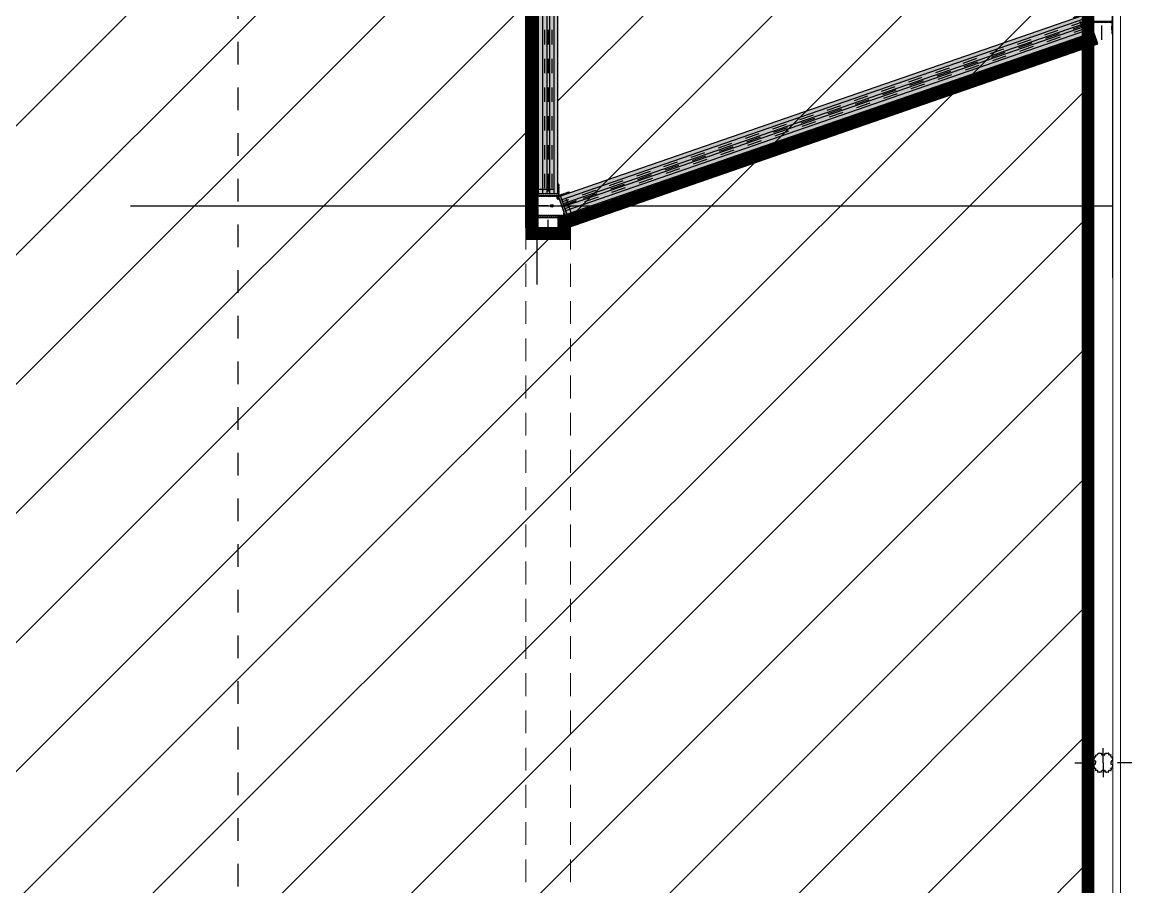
# Model space of a CAD drawing. Header units: millimetres. Extents: x 30 to 130, y 75 to 167.
# Drawn here: x 113.1 to 120.81, y 101.97 to 107.98 of the extents above; entities that cross this region are included whole.
import ezdxf
from ezdxf.enums import TextEntityAlignment as Align

# ---------------------------------------------------------------- set-up
doc = ezdxf.new("R2010")
doc.units = ezdxf.units.MM
doc.header["$LTSCALE"] = 0.05
for name, pattern in [('00 Ground$0$Dash', [6.35, 3.175, -3.175]), ('00 Ground$0$DASHDOT', [25.4, 12.7, -6.35, 0, -6.35]), ('00 Ground$0$DASHDOT2', [12.7, 6.35, -3.175, 0, -3.175]), ('00 Ground$0$DASHED2', [9.525, 6.35, -3.175]), ('00 Ground$0$HIDDEN', [9.525, 6.35, -3.175])]:
    doc.linetypes.add(name, pattern=pattern)
for name, color, linetype, lineweight in [('00 Ground$0$A-Panel Exterior', 3, 'Continuous', 0), ('00 Ground$0$A-Panel Interior', 6, 'Continuous', 0), ('00 Ground$0$A-Proyecciones', 252, 'Continuous', 0)]:
    doc.layers.add(name, color=color, linetype=linetype, lineweight=lineweight)
for name, color, linetype in [('00 Ground$0$A-Paneles', 7, 'Continuous'), ('00 Ground$0$E-PERFIL-ALZADO-EJES-GL1', 6, '00 Ground$0$DASHDOT'), ('00 Ground$0$E-PERFIL-ALZADO-GL1', 4, 'Continuous'), ('00 Ground$0$E-PERFIL-ALZADO-TEXTOS-GL1', 6, 'Continuous'), ('00 Ground$0$E-PERFIL-PLANTA-EJES-GL1', 6, '00 Ground$0$DASHDOT'), ('00 Ground$0$E-PERFIL-PLANTA-HXL2-EJES', 6, '00 Ground$0$DASHDOT'), ('00 Ground$0$E-PERFIL-PLANTA-HXL5', 4, 'Continuous'), ('00 Ground$0$E-PERFIL-PLANTA-HXL5-TEXTURAS', 6, 'Continuous'), ('00 Ground$0$E-PERFIL-PLANTA-HXL6', 2, 'Continuous'), ('00 Ground$0$E-PERFIL-PLANTA-HXL6-TEXTURAS', 6, 'Continuous'), ('00 Ground$0$E-PERFIL-PLANTA-TEXTURAS-GL1', 6, 'Continuous'), ('00 Ground$0$EJES', 6, 'Continuous'), ('00 Ground$0$PUENTE GRUA', 5, 'Continuous'), ('CCTV_Cobertura', 2, 'Continuous')]:
    doc.layers.add(name, color=color, linetype=linetype)
doc.layers.add('00 Ground$0$E-PERFIL-PLANTA-GL1', color=3, linetype='Continuous', plot=False)
doc.styles.add('00 Ground$0$A10', font='arial.ttf', dxfattribs={"height": 0.1})
pattern_1 = [(45, (-3037.0573, -1545.84536), (-0.44901281, 0.44901281), [])]
pattern_2 = [(45, (-13597.1444, 7821.7855), (-2.24506403, 2.24506403), [])]

# ---------------------------------------------------------------- blocks, each defined once
blk = doc.blocks.new('00 Ground$0$GL')
at = {"layer": '00 Ground$0$E-PERFIL-PLANTA-TEXTURAS-GL1'}
h = blk.add_hatch(dxfattribs=at)
h.set_pattern_fill('ANSI31', color=256, scale=0.00061, angle=90)
edge = h.paths.add_edge_path()
edge.add_arc((-0.013, 0.063), 0.003, 0, 90, ccw=False)
edge.add_line((-0.01, 0.063), (-0.01, 0.058))
edge.add_arc((-0.007, 0.058), 0.003, 180, 270)
edge.add_line((-0.007, 0.055), (0.007, 0.055))
edge.add_arc((0.007, 0.058), 0.003, 270, 360)
edge.add_line((0.01, 0.058), (0.01, 0.063))
edge.add_arc((0.013, 0.063), 0.003, 90, 180, ccw=False)
edge.add_line((0.013, 0.066), (0.037, 0.066))
edge.add_arc((0.037, 0.063), 0.003, 0, 90, ccw=False)
edge.add_line((0.04, 0.063), (0.04, 0.058))
edge.add_arc((0.043, 0.058), 0.003, 180, 270)
edge.add_line((0.043, 0.055), (0.052, 0.055))
edge.add_arc((0.052, 0.052), 0.003, 0, 90, ccw=False)
edge.add_line((0.055, 0.052), (0.055, 0.043))
edge.add_arc((0.058, 0.043), 0.003, 180, 270)
edge.add_line((0.058, 0.04), (0.063, 0.04))
edge.add_arc((0.063, 0.037), 0.003, 0, 90, ccw=False)
edge.add_line((0.066, 0.037), (0.066, 0.013))
edge.add_arc((0.063, 0.013), 0.003, 270, 360, ccw=False)
edge.add_line((0.063, 0.01), (0.058, 0.01))
edge.add_arc((0.058, 0.007), 0.003, 90, 180)
edge.add_line((0.055, 0.007), (0.055, -0.007))
edge.add_arc((0.058, -0.007), 0.003, 180, 270)
edge.add_line((0.058, -0.01), (0.063, -0.01))
edge.add_arc((0.063, -0.013), 0.003, 0, 90, ccw=False)
edge.add_line((0.066, -0.013), (0.066, -0.037))
edge.add_arc((0.063, -0.037), 0.003, -90, 0, ccw=False)
edge.add_line((0.063, -0.04), (0.058, -0.04))
edge.add_arc((0.058, -0.043), 0.003, 90, 180)
edge.add_line((0.055, -0.043), (0.055, -0.052))
edge.add_arc((0.052, -0.052), 0.003, 270, 360, ccw=False)
edge.add_line((0.052, -0.055), (0.043, -0.055))
edge.add_arc((0.043, -0.058), 0.003, 90, 180)
edge.add_line((0.04, -0.058), (0.04, -0.063))
edge.add_arc((0.037, -0.063), 0.003, -90, 0, ccw=False)
edge.add_line((0.037, -0.066), (0.013, -0.066))
edge.add_arc((0.013, -0.063), 0.003, 180, 270, ccw=False)
edge.add_line((0.01, -0.063), (0.01, -0.058))
edge.add_arc((0.007, -0.058), 0.003, 0, 90)
edge.add_line((0.007, -0.055), (-0.007, -0.055))
edge.add_arc((-0.007, -0.058), 0.003, 90, 180)
edge.add_line((-0.01, -0.058), (-0.01, -0.063))
edge.add_arc((-0.013, -0.063), 0.003, -90, 0, ccw=False)
edge.add_line((-0.013, -0.066), (-0.037, -0.066))
edge.add_arc((-0.037, -0.063), 0.003, 180, 270, ccw=False)
edge.add_line((-0.04, -0.063), (-0.04, -0.058))
edge.add_arc((-0.043, -0.058), 0.003, 0, 90)
edge.add_line((-0.043, -0.055), (-0.052, -0.055))
edge.add_arc((-0.052, -0.052), 0.003, 180, 270, ccw=False)
edge.add_line((-0.055, -0.052), (-0.055, -0.043))
edge.add_arc((-0.058, -0.043), 0.003, 0, 90)
edge.add_line((-0.058, -0.04), (-0.063, -0.04))
edge.add_arc((-0.063, -0.037), 0.003, 180, 270, ccw=False)
edge.add_line((-0.066, -0.037), (-0.066, -0.013))
edge.add_arc((-0.063, -0.013), 0.003, 90, 180, ccw=False)
edge.add_line((-0.063, -0.01), (-0.058, -0.01))
edge.add_arc((-0.058, -0.007), 0.003, 270, 360)
edge.add_line((-0.055, -0.007), (-0.055, 0.007))
edge.add_arc((-0.058, 0.007), 0.003, 0, 90)
edge.add_line((-0.058, 0.01), (-0.063, 0.01))
edge.add_arc((-0.063, 0.013), 0.003, 180, 270, ccw=False)
edge.add_line((-0.066, 0.013), (-0.066, 0.037))
edge.add_arc((-0.063, 0.037), 0.003, 90, 180, ccw=False)
edge.add_line((-0.063, 0.04), (-0.058, 0.04))
edge.add_arc((-0.058, 0.043), 0.003, 270, 360)
edge.add_line((-0.055, 0.043), (-0.055, 0.052))
edge.add_arc((-0.052, 0.052), 0.003, 90, 180, ccw=False)
edge.add_line((-0.052, 0.055), (-0.043, 0.055))
edge.add_arc((-0.043, 0.058), 0.003, 270, 360)
edge.add_line((-0.04, 0.058), (-0.04, 0.063))
edge.add_arc((-0.037, 0.063), 0.003, 90, 180, ccw=False)
edge.add_line((-0.037, 0.066), (-0.013, 0.066))
edge = h.paths.add_edge_path(flags=16)
edge.add_line((-0.01, -0.052), (0.01, -0.052))
edge.add_arc((0.01, -0.055), 0.003, 0, 90, ccw=False)
edge.add_line((0.013, -0.055), (0.013, -0.06))
edge.add_arc((0.016, -0.06), 0.003, 180, 270)
edge.add_line((0.016, -0.063), (0.034, -0.063))
edge.add_arc((0.034, -0.06), 0.003, 270, 360)
edge.add_line((0.037, -0.06), (0.037, -0.055))
edge.add_arc((0.04, -0.055), 0.003, 90, 180, ccw=False)
edge.add_line((0.04, -0.052), (0.049, -0.052))
edge.add_arc((0.049, -0.049), 0.003, 270, 360)
edge.add_line((0.052, -0.049), (0.052, -0.04))
edge.add_arc((0.055, -0.04), 0.003, 90, 180, ccw=False)
edge.add_line((0.055, -0.037), (0.06, -0.037))
edge.add_arc((0.06, -0.034), 0.003, 270, 360)
edge.add_line((0.063, -0.034), (0.063, -0.016))
edge.add_arc((0.06, -0.016), 0.003, 0, 90)
edge.add_line((0.06, -0.013), (0.055, -0.013))
edge.add_arc((0.055, -0.01), 0.003, 180, 270, ccw=False)
edge.add_line((0.052, -0.01), (0.052, 0.01))
edge.add_arc((0.055, 0.01), 0.003, 90, 180, ccw=False)
edge.add_line((0.055, 0.013), (0.06, 0.013))
edge.add_arc((0.06, 0.016), 0.003, 270, 360)
edge.add_line((0.063, 0.016), (0.063, 0.034))
edge.add_arc((0.06, 0.034), 0.003, 0, 90)
edge.add_line((0.06, 0.037), (0.055, 0.037))
edge.add_arc((0.055, 0.04), 0.003, 180, 270, ccw=False)
edge.add_line((0.052, 0.04), (0.052, 0.049))
edge.add_arc((0.049, 0.049), 0.003, 0, 90)
edge.add_line((0.049, 0.052), (0.04, 0.052))
edge.add_arc((0.04, 0.055), 0.003, 180, 270, ccw=False)
edge.add_line((0.037, 0.055), (0.037, 0.06))
edge.add_arc((0.034, 0.06), 0.003, 0, 90)
edge.add_line((0.034, 0.063), (0.016, 0.063))
edge.add_arc((0.016, 0.06), 0.003, 90, 180)
edge.add_line((0.013, 0.06), (0.013, 0.055))
edge.add_arc((0.01, 0.055), 0.003, -90, 0, ccw=False)
edge.add_line((0.01, 0.052), (-0.01, 0.052))
edge.add_arc((-0.01, 0.055), 0.003, 180, 270, ccw=False)
edge.add_line((-0.013, 0.055), (-0.013, 0.06))
edge.add_arc((-0.016, 0.06), 0.003, 0, 90)
edge.add_line((-0.016, 0.063), (-0.034, 0.063))
edge.add_arc((-0.034, 0.06), 0.003, 90, 180)
edge.add_line((-0.037, 0.06), (-0.037, 0.055))
edge.add_arc((-0.04, 0.055), 0.003, -90, 0, ccw=False)
edge.add_line((-0.04, 0.052), (-0.049, 0.052))
edge.add_arc((-0.049, 0.049), 0.003, 90, 180)
edge.add_line((-0.052, 0.049), (-0.052, 0.04))
edge.add_arc((-0.055, 0.04), 0.003, -90, 0, ccw=False)
edge.add_line((-0.055, 0.037), (-0.06, 0.037))
edge.add_arc((-0.06, 0.034), 0.003, 90, 180)
edge.add_line((-0.063, 0.034), (-0.063, 0.016))
edge.add_arc((-0.06, 0.016), 0.003, 180, 270)
edge.add_line((-0.06, 0.013), (-0.055, 0.013))
edge.add_arc((-0.055, 0.01), 0.003, 0, 90, ccw=False)
edge.add_line((-0.052, 0.01), (-0.052, -0.01))
edge.add_arc((-0.055, -0.01), 0.003, -90, 0, ccw=False)
edge.add_line((-0.055, -0.013), (-0.06, -0.013))
edge.add_arc((-0.06, -0.016), 0.003, 90, 180)
edge.add_line((-0.063, -0.016), (-0.063, -0.034))
edge.add_arc((-0.06, -0.034), 0.003, 180, 270)
edge.add_line((-0.06, -0.037), (-0.055, -0.037))
edge.add_arc((-0.055, -0.04), 0.003, 0, 90, ccw=False)
edge.add_line((-0.052, -0.04), (-0.052, -0.049))
edge.add_arc((-0.049, -0.049), 0.003, 180, 270)
edge.add_line((-0.049, -0.052), (-0.04, -0.052))
edge.add_arc((-0.04, -0.055), 0.003, 0, 90, ccw=False)
edge.add_line((-0.037, -0.055), (-0.037, -0.06))
edge.add_arc((-0.034, -0.06), 0.003, 180, 270)
edge.add_line((-0.034, -0.063), (-0.016, -0.063))
edge.add_arc((-0.016, -0.06), 0.003, 270, 360)
edge.add_line((-0.013, -0.06), (-0.013, -0.055))
edge.add_arc((-0.01, -0.055), 0.003, 90, 180, ccw=False)
at = {"layer": '00 Ground$0$E-PERFIL-PLANTA-EJES-GL1', "ltscale": 0.05}
for p, q in [((0, 0), (0, 0.1985)), ((-0.1985, 0), (0, 0)), ((0, 0), (0, -0.1985)), ((0.1985, 0), (0, 0))]:
    blk.add_line(p, q, dxfattribs=at)
blk = doc.blocks.new('*U29')
at = {"true_color": 0xffffff}
h = blk.add_hatch(color=7, dxfattribs=at)
h.dxf.hatch_style = 1
h.paths.add_polyline_path([(2.5397, 0.066), (2.5397, -0.066), (0, -0.066), (0, 0.066)])
at = {"layer": '00 Ground$0$E-PERFIL-ALZADO-EJES-GL1', "color": 251, "linetype": '00 Ground$0$HIDDEN', "ltscale": 0.05}
for p, q in [((0, 0.025), (2.5397, 0.025)), ((0.033, -0.066), (0.033, 0.066)), ((2.5067, -0.066), (2.5067, 0.066)), ((0, -0.025), (2.5397, -0.025))]:
    blk.add_line(p, q, dxfattribs=at)
at = {"layer": '00 Ground$0$E-PERFIL-ALZADO-EJES-GL1', "color": 251, "linetype": '00 Ground$0$DASHDOT2', "ltscale": 0.05}
blk.add_line((0, 0), (2.5397, 0), dxfattribs=at)
at = {"layer": '00 Ground$0$E-PERFIL-ALZADO-GL1', "color": 6, "ltscale": 0.05}
for p, q in [((0, 0.04), (2.5397, 0.04)), ((0, 0.01), (2.5397, 0.01)), ((0, -0.01), (2.5397, -0.01)), ((0, -0.04), (2.5397, -0.04))]:
    blk.add_line(p, q, dxfattribs=at)
at = {"layer": '00 Ground$0$E-PERFIL-ALZADO-GL1', "ltscale": 0.05}
blk.add_lwpolyline([(2.5397, 0.066), (2.5397, -0.066), (0, -0.066), (0, 0.066)], close=True, dxfattribs=at)
at = {"layer": '00 Ground$0$E-PERFIL-ALZADO-TEXTOS-GL1', "style": '00 Ground$0$A10'}
blk.add_attdef('TIPO_BARRA', text='', height=0.1, dxfattribs=at).set_placement((1.2698, 0.1564), align=Align.MIDDLE_CENTER)
blk = doc.blocks.new('*U61')
at = {"true_color": 0xffffff}
h = blk.add_hatch(color=7, dxfattribs=at)
h.dxf.hatch_style = 1
h.paths.add_polyline_path([(3.8446, 0.066), (3.8446, -0.066), (0, -0.066), (0, 0.066)])
at = {"layer": '00 Ground$0$E-PERFIL-ALZADO-EJES-GL1', "color": 251, "linetype": '00 Ground$0$HIDDEN', "ltscale": 0.05}
for p, q in [((0, 0.025), (3.8446, 0.025)), ((0.033, -0.066), (0.033, 0.066)), ((3.8116, -0.066), (3.8116, 0.066)), ((0, -0.025), (3.8446, -0.025))]:
    blk.add_line(p, q, dxfattribs=at)
at = {"layer": '00 Ground$0$E-PERFIL-ALZADO-EJES-GL1', "color": 251, "linetype": '00 Ground$0$DASHDOT2', "ltscale": 0.05}
blk.add_line((0, 0), (3.8446, 0), dxfattribs=at)
at = {"layer": '00 Ground$0$E-PERFIL-ALZADO-GL1', "color": 6, "ltscale": 0.05}
for p, q in [((0, 0.04), (3.8446, 0.04)), ((0, 0.01), (3.8446, 0.01)), ((0, -0.01), (3.8446, -0.01)), ((0, -0.04), (3.8446, -0.04))]:
    blk.add_line(p, q, dxfattribs=at)
at = {"layer": '00 Ground$0$E-PERFIL-ALZADO-GL1', "ltscale": 0.05}
blk.add_lwpolyline([(3.8446, 0.066), (3.8446, -0.066), (0, -0.066), (0, 0.066)], close=True, dxfattribs=at)
at = {"layer": '00 Ground$0$E-PERFIL-ALZADO-TEXTOS-GL1', "style": '00 Ground$0$A10'}
blk.add_attdef('TIPO_BARRA', text='', height=0.1, dxfattribs=at).set_placement((1.9223, 0.1564), align=Align.MIDDLE_CENTER)
blk = doc.blocks.new('00 Ground$0$HXL61')
at = {"layer": '00 Ground$0$E-PERFIL-PLANTA-HXL6-TEXTURAS'}
h = blk.add_hatch(dxfattribs=at)
h.set_pattern_fill('ANSI31', color=256, scale=0.00061, angle=90)
h.set_pattern_definition([(135, (17.1384045, -41.9100713), (-0.00136948906, -0.00136948906), [])])
edge = h.paths.add_edge_path(flags=16)
edge.add_line((-0.0603, 0.071), (0.0603, 0.071))
edge.add_line((0.0603, 0.071), (0.0613, 0.07))
edge.add_line((0.0613, 0.07), (0.0703, 0.07))
edge.add_arc((0.0703, 0.069), 0.001, 0, 90, ccw=False)
edge.add_line((0.0713, 0.069), (0.0713, -0.0978))
edge.add_arc((0.0703, -0.0978), 0.001, -71.56505, 0, ccw=False)
edge.add_line((0.0706, -0.0987), (0.0158, -0.117))
edge.add_arc((0.0155, -0.116), 0.001, -90, -71.56505, ccw=False)
edge.add_line((0.0155, -0.117), (-0.0155, -0.117))
edge.add_arc((-0.0155, -0.116), 0.001, -108.43495, -90, ccw=False)
edge.add_line((-0.0158, -0.117), (-0.0706, -0.0987))
edge.add_arc((-0.0703, -0.0978), 0.001, 180, 251.56505, ccw=False)
edge.add_line((-0.0713, -0.0978), (-0.0713, 0.069))
edge.add_arc((-0.0703, 0.069), 0.001, 90, 180, ccw=False)
edge.add_line((-0.0703, 0.07), (-0.0613, 0.07))
edge.add_line((-0.0613, 0.07), (-0.0603, 0.071))
edge = h.paths.add_edge_path()
edge.add_line((0.1033, -0.068), (0.0793, -0.068))
edge.add_arc((0.0793, -0.067), 0.001, -180, -90, ccw=False)
edge.add_line((0.0783, -0.067), (0.0783, 0.069))
edge.add_arc((0.0793, 0.069), 0.001, 90, 180, ccw=False)
edge.add_line((0.0793, 0.07), (0.1033, 0.07))
edge.add_line((0.1033, 0.07), (0.1053, 0.068))
edge.add_line((0.1053, 0.068), (0.1313, 0.068))
edge.add_line((0.1313, 0.068), (0.1333, 0.07))
edge.add_line((0.1333, 0.07), (0.1573, 0.07))
edge.add_arc((0.1573, 0.071), 0.001, 270, 360)
edge.add_line((0.1583, 0.071), (0.1583, 0.075))
edge.add_arc((0.1573, 0.075), 0.001, 0, 90)
edge.add_line((0.1573, 0.076), (-0.1573, 0.076))
edge.add_arc((-0.1573, 0.075), 0.001, 90, 180)
edge.add_line((-0.1583, 0.075), (-0.1583, 0.071))
edge.add_arc((-0.1573, 0.071), 0.001, 180, 270)
edge.add_line((-0.1573, 0.07), (-0.1333, 0.07))
edge.add_line((-0.1333, 0.07), (-0.1313, 0.068))
edge.add_line((-0.1313, 0.068), (-0.1053, 0.068))
edge.add_line((-0.1053, 0.068), (-0.1033, 0.07))
edge.add_line((-0.1033, 0.07), (-0.0793, 0.07))
edge.add_arc((-0.0793, 0.069), 0.001, 0, 90, ccw=False)
edge.add_line((-0.0783, 0.069), (-0.0783, -0.067))
edge.add_arc((-0.0793, -0.067), 0.001, -90, 0, ccw=False)
edge.add_line((-0.0793, -0.068), (-0.1033, -0.068))
edge.add_line((-0.1033, -0.068), (-0.1053, -0.066))
edge.add_line((-0.1053, -0.066), (-0.1313, -0.066))
edge.add_line((-0.1313, -0.066), (-0.1333, -0.068))
edge.add_line((-0.1333, -0.068), (-0.157, -0.068))
edge.add_line((-0.157, -0.068), (-0.1848, -0.1483))
edge.add_arc((-0.1839, -0.1486), 0.001, 160.90019, 250.90019)
edge.add_line((-0.1842, -0.1495), (-0.1804, -0.1509))
edge.add_arc((-0.1801, -0.1499), 0.001, 250.90019, 340.90019)
edge.add_line((-0.1792, -0.1502), (-0.1713, -0.1276))
edge.add_line((-0.1713, -0.1276), (-0.1688, -0.1263))
edge.add_line((-0.1688, -0.1263), (-0.1603, -0.1018))
edge.add_line((-0.1603, -0.1018), (-0.1615, -0.0992))
edge.add_line((-0.1615, -0.0992), (-0.1528, -0.074))
edge.add_line((-0.1528, -0.074), (-0.0793, -0.074))
edge.add_arc((-0.0793, -0.075), 0.001, 0, 90, ccw=False)
edge.add_line((-0.0783, -0.075), (-0.0783, -0.1007))
edge.add_arc((-0.0773, -0.1007), 0.001, 180, 251.56505)
edge.add_line((-0.0776, -0.1017), (-0.0236, -0.1197))
edge.add_arc((-0.0239, -0.1206), 0.001, -19.09981, 71.56505, ccw=False)
edge.add_line((-0.023, -0.1209), (-0.0311, -0.1444))
edge.add_line((-0.0311, -0.1444), (-0.0336, -0.1456))
edge.add_line((-0.0336, -0.1456), (-0.0421, -0.1702))
edge.add_line((-0.0421, -0.1702), (-0.0409, -0.1727))
edge.add_line((-0.0409, -0.1727), (-0.0488, -0.1954))
edge.add_arc((-0.0478, -0.1957), 0.001, 160.90019, 250.90019)
edge.add_line((-0.0481, -0.1967), (-0.0444, -0.198))
edge.add_arc((-0.044, -0.197), 0.001, 250.90019, 340.90019)
edge.add_line((-0.0431, -0.1974), (-0.0172, -0.1227))
edge.add_arc((-0.0163, -0.123), 0.001, 90, 160.90019, ccw=False)
edge.add_line((-0.0163, -0.122), (0.0163, -0.122))
edge.add_arc((0.0163, -0.123), 0.001, 19.09981, 90, ccw=False)
edge.add_line((0.0172, -0.1227), (0.0431, -0.1974))
edge.add_arc((0.044, -0.197), 0.001, 199.09981, 289.09981)
edge.add_line((0.0444, -0.198), (0.0481, -0.1967))
edge.add_arc((0.0478, -0.1957), 0.001, -70.90019, 19.09981)
edge.add_line((0.0488, -0.1954), (0.0409, -0.1727))
edge.add_line((0.0409, -0.1727), (0.0421, -0.1702))
edge.add_line((0.0421, -0.1702), (0.0336, -0.1456))
edge.add_line((0.0336, -0.1456), (0.0311, -0.1444))
edge.add_line((0.0311, -0.1444), (0.023, -0.1209))
edge.add_arc((0.0239, -0.1206), 0.001, 108.43495, 199.09981, ccw=False)
edge.add_line((0.0236, -0.1197), (0.0776, -0.1017))
edge.add_arc((0.0773, -0.1007), 0.001, -71.56505, 0)
edge.add_line((0.0783, -0.1007), (0.0783, -0.075))
edge.add_arc((0.0793, -0.075), 0.001, 90, 180, ccw=False)
edge.add_line((0.0793, -0.074), (0.1528, -0.074))
edge.add_line((0.1528, -0.074), (0.1615, -0.0992))
edge.add_line((0.1615, -0.0992), (0.1603, -0.1018))
edge.add_line((0.1603, -0.1018), (0.1688, -0.1263))
edge.add_line((0.1688, -0.1263), (0.1713, -0.1276))
edge.add_line((0.1713, -0.1276), (0.1792, -0.1502))
edge.add_arc((0.1801, -0.1499), 0.001, 199.09981, 289.09981)
edge.add_line((0.1804, -0.1509), (0.1842, -0.1495))
edge.add_arc((0.1839, -0.1486), 0.001, -70.90019, 19.09981)
edge.add_line((0.1848, -0.1483), (0.157, -0.068))
edge.add_line((0.157, -0.068), (0.1333, -0.068))
edge.add_line((0.1333, -0.068), (0.1313, -0.066))
edge.add_line((0.1313, -0.066), (0.1053, -0.066))
edge.add_line((0.1053, -0.066), (0.1033, -0.068))
at = {"layer": '00 Ground$0$E-PERFIL-PLANTA-HXL2-EJES', "ltscale": 0.05}
for p, q in [((0, 0), (0, 0.098)), ((0, -0.2166), (0, 0.0978)), ((-0.1985, 0), (0, 0)), ((0, 0), (0, -0.1985)), ((0.1985, 0), (0, 0))]:
    blk.add_line(p, q, dxfattribs=at)
at = {"layer": '00 Ground$0$EJES', "color": 240, "true_color": 0xed1f24}
blk.add_circle((0, -0.0427), 0.01, dxfattribs=at)
at = {"layer": 'Defpoints'}
for p, q in [((-0.0717, 0.068), (-0.0717, -0.068)), ((0.0717, 0.068), (0.0717, -0.068)), ((-0.0282, -0.1287), (-0.1553, -0.0863)), ((-0.1035, -0.1428), (-0.0917, -0.1075)), ((0.0282, -0.1287), (0.1553, -0.0863)), ((0.1035, -0.1428), (0.0917, -0.1075))]:
    blk.add_line(p, q, dxfattribs=at)
blk = doc.blocks.new('00 Ground$0$HXL5')
at = {"layer": '00 Ground$0$E-PERFIL-PLANTA-HXL5-TEXTURAS'}
h = blk.add_hatch(dxfattribs=at)
h.set_pattern_fill('ANSI31', color=256, scale=0.00061, angle=90)
h.set_pattern_definition([(135, (16.1473364, -37.2537986), (-0.00136948906, -0.00136948906), [])])
edge = h.paths.add_edge_path(flags=16)
edge.add_line((0.0638, -0.068), (0, -0.068))
edge.add_line((0, -0.068), (-0.0638, -0.068))
edge.add_arc((-0.0638, -0.067), 0.001, -179.99892, -89.99892, ccw=False)
edge.add_line((-0.0648, -0.067), (-0.0648, 0.0606))
edge.add_arc((-0.0638, 0.0606), 0.001, 90.00072, 180.00108, ccw=False)
edge.add_line((-0.0638, 0.0616), (-0.0458, 0.0616))
edge.add_arc((-0.0458, 0.0626), 0.001, -89.99928, 0.00072)
edge.add_line((-0.0448, 0.0626), (-0.0448, 0.0765))
edge.add_arc((-0.0438, 0.0765), 0.001, 109.10053, 180.00072, ccw=False)
edge.add_line((-0.0441, 0.0774), (0.0434, 0.1077))
edge.add_arc((0.0437, 0.1068), 0.001, 90.00072, 109.10053, ccw=False)
edge.add_line((0.0437, 0.1078), (0.0638, 0.1078))
edge.add_arc((0.0638, 0.1068), 0.001, 0.00036, 90.00072, ccw=False)
edge.add_line((0.0648, 0.1068), (0.0648, -0.067))
edge.add_arc((0.0638, -0.067), 0.001, -89.99964, 0.00036, ccw=False)
edge = h.paths.add_edge_path()
edge.add_line((-0.0867, 0.1161), (-0.0733, 0.0773))
edge.add_arc((-0.0742, 0.077), 0.001, -89.99892, 19.10053, ccw=False)
edge.add_line((-0.0742, 0.076), (-0.1183, 0.076))
edge.add_line((-0.1183, 0.076), (-0.1183, 0.0755))
edge.add_arc((-0.1188, 0.0755), 0.0005, -179.99892, 0.00108, ccw=False)
edge.add_line((-0.1193, 0.0755), (-0.1193, 0.076))
edge.add_line((-0.1193, 0.076), (-0.1528, 0.076))
edge.add_line((-0.1528, 0.076), (-0.1528, 0.068))
edge.add_line((-0.1528, 0.068), (-0.0738, 0.068))
edge.add_arc((-0.0738, 0.067), 0.001, 0.00108, 90.00108, ccw=False)
edge.add_line((-0.0728, 0.067), (-0.0728, 0.046))
edge.add_line((-0.0728, 0.046), (-0.0723, 0.046))
edge.add_arc((-0.0723, 0.0455), 0.0005, -89.99892, 90.00108, ccw=False)
edge.add_line((-0.0723, 0.045), (-0.0728, 0.045))
edge.add_line((-0.0728, 0.045), (-0.0728, 0.0135))
edge.add_line((-0.0728, 0.0135), (-0.0723, 0.0135))
edge.add_arc((-0.0723, 0.013), 0.0005, -89.99892, 90.00108, ccw=False)
edge.add_line((-0.0723, 0.0125), (-0.0728, 0.0125))
edge.add_line((-0.0728, 0.0125), (-0.0728, -0.019))
edge.add_line((-0.0728, -0.019), (-0.0723, -0.019))
edge.add_arc((-0.0723, -0.0195), 0.0005, -89.99892, 90.00108, ccw=False)
edge.add_line((-0.0723, -0.02), (-0.0728, -0.02))
edge.add_line((-0.0728, -0.02), (-0.0728, -0.067))
edge.add_arc((-0.0738, -0.067), 0.001, -89.99892, 0.00108, ccw=False)
edge.add_line((-0.0738, -0.068), (-0.1528, -0.068))
edge.add_line((-0.1528, -0.068), (-0.1528, -0.076))
edge.add_line((-0.1528, -0.076), (-0.1193, -0.076))
edge.add_line((-0.1193, -0.076), (-0.1193, -0.0755))
edge.add_arc((-0.1188, -0.0755), 0.0005, 0.00108, 180.00108, ccw=False)
edge.add_line((-0.1183, -0.0755), (-0.1183, -0.076))
edge.add_line((-0.1183, -0.076), (0, -0.076))
edge.add_line((0, -0.076), (0.1183, -0.076))
edge.add_line((0.1183, -0.076), (0.1183, -0.0755))
edge.add_arc((0.1188, -0.0755), 0.0005, 0.00036, 180.00036, ccw=False)
edge.add_line((0.1193, -0.0755), (0.1193, -0.076))
edge.add_line((0.1193, -0.076), (0.1528, -0.076))
edge.add_line((0.1528, -0.076), (0.1528, -0.068))
edge.add_line((0.1528, -0.068), (0.0738, -0.068))
edge.add_arc((0.0738, -0.067), 0.001, -179.99964, -89.99964, ccw=False)
edge.add_line((0.0728, -0.067), (0.0728, -0.02))
edge.add_line((0.0728, -0.02), (0.0723, -0.02))
edge.add_arc((0.0723, -0.0195), 0.0005, -269.99964, -89.99964, ccw=False)
edge.add_line((0.0723, -0.019), (0.0728, -0.019))
edge.add_line((0.0728, -0.019), (0.0728, 0.0125))
edge.add_line((0.0728, 0.0125), (0.0723, 0.0125))
edge.add_arc((0.0723, 0.013), 0.0005, -269.99964, -89.99964, ccw=False)
edge.add_line((0.0723, 0.0135), (0.0728, 0.0135))
edge.add_line((0.0728, 0.0135), (0.0728, 0.045))
edge.add_line((0.0728, 0.045), (0.0723, 0.045))
edge.add_arc((0.0723, 0.0455), 0.0005, -269.99964, -89.99964, ccw=False)
edge.add_line((0.0723, 0.046), (0.0728, 0.046))
edge.add_line((0.0728, 0.046), (0.0728, 0.067))
edge.add_arc((0.0738, 0.067), 0.001, 90.00036, 180.00036, ccw=False)
edge.add_line((0.0738, 0.068), (0.1528, 0.068))
edge.add_line((0.1528, 0.068), (0.1528, 0.076))
edge.add_line((0.1528, 0.076), (0.1193, 0.076))
edge.add_line((0.1193, 0.076), (0.1193, 0.0755))
edge.add_arc((0.1188, 0.0755), 0.0005, -179.99964, 0.00036, ccw=False)
edge.add_line((0.1183, 0.0755), (0.1183, 0.076))
edge.add_line((0.1183, 0.076), (0.0738, 0.076))
edge.add_arc((0.0738, 0.077), 0.001, -179.99964, -89.99964, ccw=False)
edge.add_line((0.0728, 0.077), (0.0728, 0.1198))
edge.add_arc((0.0718, 0.1198), 0.001, 0.00036, 19.10053)
edge.add_line((0.0728, 0.1201), (0.0569, 0.1659))
edge.add_line((0.0569, 0.1659), (0.0565, 0.1657))
edge.add_arc((0.0563, 0.1662), 0.0005, -250.89947, -70.89947, ccw=False)
edge.add_line((0.0561, 0.1666), (0.0566, 0.1668))
edge.add_line((0.0566, 0.1668), (0.0456, 0.1985))
edge.add_line((0.0456, 0.1985), (0.0381, 0.1958))
edge.add_line((0.0381, 0.1958), (0.0639, 0.1212))
edge.add_arc((0.063, 0.1209), 0.001, -70.89947, 19.10053, ccw=False)
edge.add_line((0.0633, 0.1199), (-0.0633, 0.0761))
edge.add_arc((-0.0636, 0.077), 0.001, -160.89947, -70.89947, ccw=False)
edge.add_line((-0.0646, 0.0767), (-0.0904, 0.1513))
edge.add_line((-0.0904, 0.1513), (-0.098, 0.1487))
edge.add_line((-0.098, 0.1487), (-0.087, 0.1171))
edge.add_line((-0.087, 0.1171), (-0.0866, 0.1172))
edge.add_arc((-0.0864, 0.1168), 0.0005, -70.89947, 109.10053, ccw=False)
edge.add_line((-0.0862, 0.1163), (-0.0867, 0.1161))
at = {"layer": '00 Ground$0$E-PERFIL-PLANTA-HXL2-EJES', "ltscale": 0.05}
for p, q in [((0, 0.098), (-0.0336, 0.195)), ((0, 0), (0, 0.098)), ((-0.1985, 0), (0, 0)), ((0.1985, 0), (0, 0)), ((0, 0), (0, -0.1985))]:
    blk.add_line(p, q, dxfattribs=at)
at = {"layer": '00 Ground$0$EJES', "color": 240, "true_color": 0xed1f24}
blk.add_circle((0.0001, 0.0259), 0.01, dxfattribs=at)
at = {"layer": 'Defpoints'}
for p, q in [((-0.0336, 0.195), (-0.0033, 0.1074)), ((0.061, 0.1297), (-0.0675, 0.0852)), ((-0.0828, 0.068), (-0.0828, -0.068)), ((0.0828, 0.068), (0.0828, -0.068))]:
    blk.add_line(p, q, dxfattribs=at)
blk = doc.blocks.new('00 Ground$0$Pata Arco')
at = {"layer": 'Defpoints'}
for p, q in [((-4.0978, 1.8535), (-4.0978, -1.8535)), ((-0.0978, 1.9), (-0.0978, -1.9)), ((2.7291, 1.3527), (-4.0978, 1.3527))]:
    blk.add_line(p, q, dxfattribs=at)
at = {"xscale": -1, "rotation": 199.0945065458419}
blk.add_blockref('*U61', (-3.9143, 0.0917), dxfattribs=at)
at = {"rotation": 89.99999999608256}
blk.add_blockref('*U29', (-0.1738, -1.2698), dxfattribs=at)
at = {"layer": '00 Ground$0$E-PERFIL-PLANTA-HXL5', "rotation": 90}
blk.add_blockref('00 Ground$0$HXL5', (-0.1738, 1.3527), dxfattribs=at)
at = {"layer": '00 Ground$0$E-PERFIL-PLANTA-HXL6', "rotation": 90}
blk.add_blockref('00 Ground$0$HXL61', (-4.0218, 0), dxfattribs=at)
blk = doc.blocks.new('*U252')
at = {"layer": '00 Ground$0$A-Proyecciones', "rotation": 180}
blk.add_blockref('00 Ground$0$Pata Arco', (35.9822, 0), dxfattribs=at)
blk = doc.blocks.new('*U251')
at = {"layer": '00 Ground$0$A-Proyecciones', "color": 0, "linetype": 'ByBlock', "lineweight": -2}
blk.add_blockref('*U252', (0, 18.25), dxfattribs=at)
blk = doc.blocks.new('*U140')
h = blk.add_hatch()
h.set_pattern_fill('ANSI31', color=250)
h.set_pattern_definition(pattern_2)
h.paths.add_polyline_path([(0, 0), (3010.9, 0), (3010.9, 80), (0, 80)])
at = {"layer": '00 Ground$0$A-Paneles', "color": 4}
blk.add_lwpolyline([(0, 0), (3010.9, 0), (3010.9, 80), (0, 80)], close=True, dxfattribs=at)
blk = doc.blocks.new('*U141')
h = blk.add_hatch()
h.set_pattern_fill('ANSI31', color=250)
h.set_pattern_definition(pattern_2)
h.paths.add_polyline_path([(0, 0), (232, 0), (232, 80), (0, 80)])
at = {"layer": '00 Ground$0$A-Paneles', "color": 4}
blk.add_lwpolyline([(0, 0), (232, 0), (232, 80), (0, 80)], close=True, dxfattribs=at)
blk = doc.blocks.new('*U142')
h = blk.add_hatch()
h.set_pattern_fill('ANSI31', color=250)
h.set_pattern_definition(pattern_2)
h.paths.add_polyline_path([(0, 0), (160, 0), (160, 80), (0, 80)])
at = {"layer": '00 Ground$0$A-Paneles', "color": 4}
blk.add_lwpolyline([(0, 0), (160, 0), (160, 80), (0, 80)], close=True, dxfattribs=at)
blk = doc.blocks.new('*U143')
h = blk.add_hatch()
h.set_pattern_fill('ANSI31', color=250)
h.set_pattern_definition(pattern_2)
h.paths.add_polyline_path([(0, 0), (3901.7, 0), (3901.7, 80), (0, 80)])
at = {"layer": '00 Ground$0$A-Paneles', "color": 4}
blk.add_lwpolyline([(0, 0), (3901.7, 0), (3901.7, 80), (0, 80)], close=True, dxfattribs=at)
blk = doc.blocks.new('*U108')
h = blk.add_hatch()
h.set_pattern_fill('ANSI31', color=250)
h.set_pattern_definition(pattern_2)
h.paths.add_polyline_path([(0, 0), (9485.7, 0), (9485.7, 80), (0, 80)])
at = {"layer": '00 Ground$0$A-Paneles', "color": 4}
blk.add_lwpolyline([(0, 0), (9485.7, 0), (9485.7, 80), (0, 80)], close=True, dxfattribs=at)

msp = doc.modelspace()

# ---------------------------------------------------------------- hatches: boundary and pattern name
at = {"layer": 'CCTV_Cobertura', "true_color": 0x636466, "transparency": 33554687}
h = msp.add_hatch(dxfattribs=at)
h.set_pattern_fill('ANSI31', color=251, scale=0.2)
h.set_pattern_definition(pattern_1)
h.paths.add_polyline_path([(120.4674, 122.0449, -0.022253), (116.9114, 122.1827), (116.9114, 109.6429), (116.9114, 109.5551), (117.3297, 109.4101), (120.4674, 109.4101), (120.4674, 110.0422)])
h.paths.add_polyline_path([(116.9114, 122.1827, -0.001957), (116.5994, 122.21), (116.5994, 109.6429), (116.8314, 109.6429), (116.9114, 109.6429)])
h.paths.add_polyline_path([(116.5994, 122.21, -0.012587), (114.5994, 122.4435), (114.5994, 109.4101), (116.5994, 109.4101), (116.5994, 109.5629), (116.5994, 109.6429)])
h.paths.add_polyline_path([(116.5994, 109.4101), (116.5568, 109.4101), (114.5994, 109.4101), (114.5994, 106.7048), (116.5994, 106.7048)], flags=17)
h.paths.add_polyline_path([(120.4674, 109.4101), (117.3297, 109.4101), (116.9114, 109.5551), (116.9114, 109.6429), (116.8314, 109.6429), (116.5994, 109.6429), (116.5994, 109.5629), (116.5994, 109.4101), (116.5994, 106.7048), (114.5994, 106.7048), (114.5994, 95.6465), (120.2367, 90.5707), (120.4674, 97.1767)])
h.paths.add_polyline_path([(116.7913, 109.4101), (116.7713, 109.4101, 0.991192)], flags=16)
h.paths.add_polyline_path([(116.8214, 106.7876), (116.7554, 106.7876), (116.7554, 106.7048), (116.7713, 106.7048, -0.995583), (116.7913, 106.7047, -1.004437), (116.7713, 106.7048), (116.7554, 106.7048), (116.7554, 106.622), (116.8314, 106.622), (116.8314, 106.632), (116.9114, 106.632), (116.9114, 106.472), (116.8314, 106.472), (116.5994, 106.472), (116.5994, 106.552), (116.7554, 106.552), (116.7554, 106.7048), (116.7554, 106.7876), (116.6894, 106.7876), (116.6894, 109.3273), (116.8214, 109.3273)], flags=16)
h.paths.add_polyline_path([(116.7954, 106.7876), (116.7154, 106.7876), (116.7154, 109.2943), (116.7954, 109.2943)], flags=0)
h.paths.add_polyline_path([(114.5994, 122.4435, -0.081301), (102.2678, 126.3075, 0.043203), (96.3939, 122.688), (92.8965, 115.1879), (114.5994, 95.6465)])
h = msp.add_hatch(dxfattribs=at)
h.set_pattern_fill('ANSI31', color=251, scale=0.2)
h.set_pattern_definition(pattern_1)
h.paths.add_polyline_path([(92.6532, 114.666), (84.4313, 97.0341, -0.041553), (85.2995, 90.454), (114.4537, 90.454)])
h.paths.add_polyline_path([(114.4537, 90.454), (85.2995, 90.454, -0.004055), (85.3255, 89.8058), (115.0385, 89.8046)])
h.paths.add_polyline_path([(115.0385, 89.8046), (85.3255, 89.8058, -0.009437), (85.3452, 88.2962), (86.5994, 88.2962), (87.5902, 88.2962), (88.5102, 88.2962), (88.9994, 88.2962), (91.3994, 88.2962), (93.7994, 88.2962), (96.1994, 88.2962), (98.5994, 88.2962), (100.8521, 88.2962), (100.9881, 88.2962), (100.9881, 88.2202), (103.1031, 88.2202), (103.1031, 88.2962), (103.6433, 88.2962), (103.6433, 88.2202), (105.7583, 88.2202), (105.7583, 88.2962), (105.8943, 88.2962), (108.0521, 88.2962), (108.1881, 88.2962), (108.1881, 88.25), (116.1273, 88.5272), (116.1472, 88.5733)])

# ---------------------------------------------------------------- linework, layer by layer
at = {"layer": '00 Ground$0$A-Panel Exterior'}
msp.add_lwpolyline([(120.6794, 95.9985), (120.7344, 95.9985), (120.7344, 162.9648), (120.6794, 162.9648)], close=True, dxfattribs=at)
at = {"layer": '00 Ground$0$A-Proyecciones', "linetype": '00 Ground$0$DASHED2', "ltscale": 0.5}
for points in [[(116.5994, 91.3929), (116.5994, 106.472)], [(116.9114, 91.3929), (116.9114, 106.472)]]:
    msp.add_lwpolyline(points, dxfattribs=at)
at = {"layer": '00 Ground$0$PUENTE GRUA', "color": 242, "linetype": '00 Ground$0$Dash'}
msp.add_lwpolyline([(46.5994, 162.4548), (114.5994, 162.4548), (114.5994, 90.454), (46.5994, 90.454)], close=True, dxfattribs=at)
at = {"layer": 'CCTV_Cobertura', "color": 2}
msp.add_lwpolyline([(120.4674, 130.57), (120.4674, 97.1767)], dxfattribs=at)

# ---------------------------------------------------------------- block references
at = {"layer": '00 Ground$0$A-Panel Interior', "yscale": 0.001, "zscale": 0.001}
for name, p, xscale, rotation in [('*U108', (120.4674, 110.0422), 0.001, 270), ('*U140', (116.6794, 109.5629), -0.001, 90), ('*U143', (116.8888, 106.552), 0.001, 19.11483823330224), ('*U142', (116.9114, 106.472), 0.001, 90)]:
    msp.add_blockref(name, p, dxfattribs=dict(at, xscale=xscale, rotation=rotation))
at = {"layer": '00 Ground$0$A-Panel Interior', "xscale": 0.001, "yscale": 0.001, "zscale": 0.001}
msp.add_blockref('*U141', (116.5994, 106.472), dxfattribs=at)
at = {"layer": '00 Ground$0$A-Proyecciones'}
msp.add_blockref('*U251', (80.5994, 89.8075), dxfattribs=at)
at = {"layer": '00 Ground$0$E-PERFIL-PLANTA-GL1'}
msp.add_blockref('00 Ground$0$GL', (120.6134, 102.8325), dxfattribs=at)

doc.saveas('drawing.dxf')
